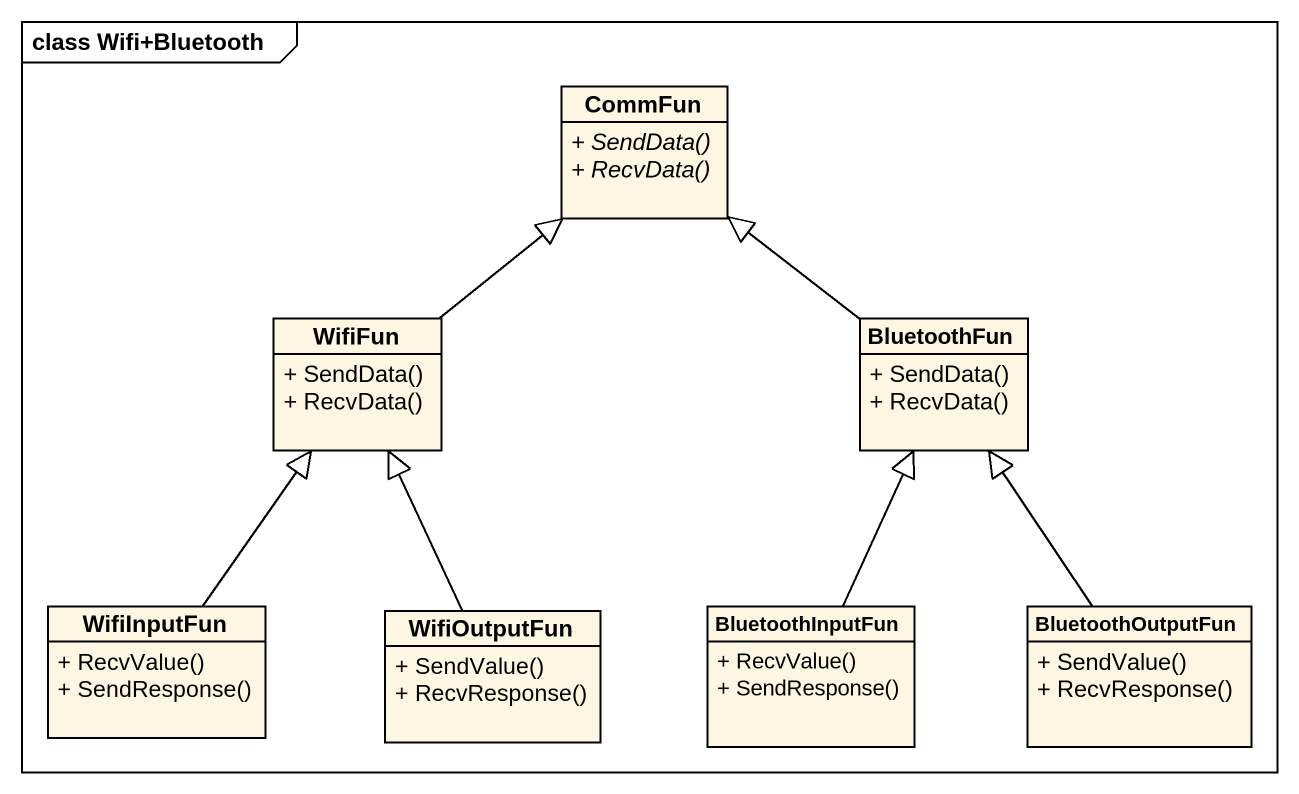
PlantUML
@startuml
mainframe class Wifi+Bluetooth
hide circle
hide empty members
skinparam classAttributeIconSize 0
class CommFun {
  {abstract} + SendData()
  {abstract} + RecvData()
}
class WifiFun {
  + SendData()
  + RecvData()
}
class BluetoothFun {
  + SendData()
  + RecvData()
}
class WifiInputFun {
  + RecvValue()
  + SendResponse()
}
class BluetoothInputFun {
  + RecvValue()
  + SendResponse()
}
class BluetoothOutputFun {
  + SendValue()
  + RecvResponse()
}
class WifiOutputFun {
  + SendValue()
  + RecvResponse()
}
WifiFun -up-|> CommFun
BluetoothFun -up-|> CommFun
WifiInputFun -up-|> WifiFun
BluetoothInputFun -up-|> BluetoothFun
BluetoothOutputFun -up-|> BluetoothFun
WifiOutputFun -up-|> WifiFun
@enduml
